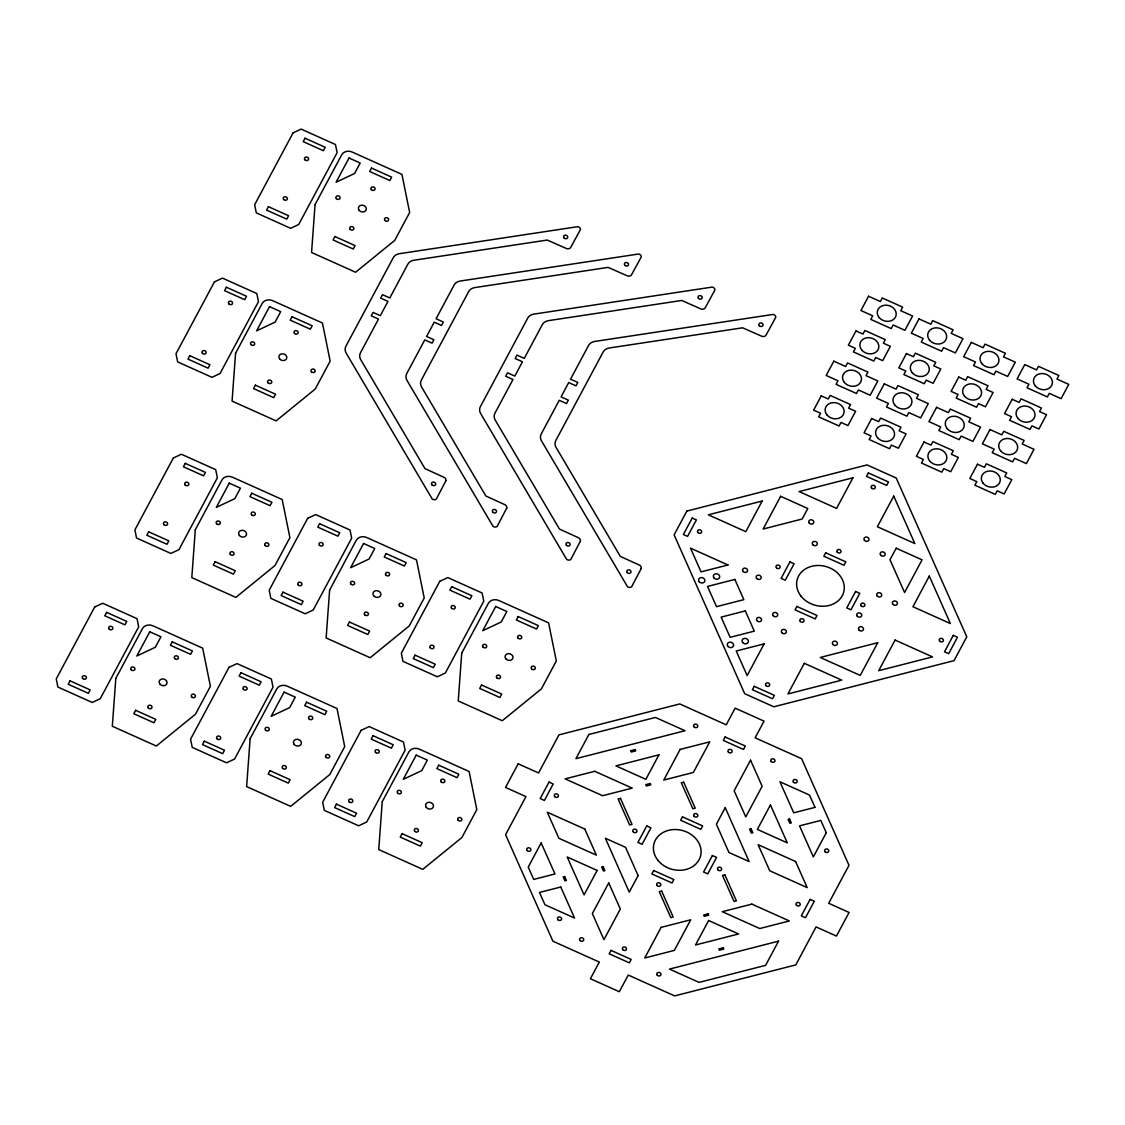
<?xml version="1.0" encoding="UTF-8"?>
<svg xmlns="http://www.w3.org/2000/svg" width="1125" height="1125" viewBox="0 0 1125 1125"><rect width="100%" height="100%" fill="white"/><g stroke="black" fill="none" stroke-linecap="round" stroke-linejoin="round"><path stroke-width="1.5" d="M115.805 678.403L112.317 726.244L156.347 746.03L195.469 714.192L210.403 686.278L202.683 648.169L153.577 626.105A8.058 6.722 14.9 0 0 142.495 628.509L115.805 678.403M195.3 529.763L191.812 577.617L235.842 597.389L274.964 565.552L289.898 537.652L282.178 499.528L233.072 477.464A8.058 6.722 14.9 0 0 221.991 479.869L195.3 529.763M235.561 353.264L232.073 401.105L276.103 420.891L315.225 389.039L330.159 361.139L322.439 323.016L273.333 300.952A8.058 6.722 14.9 0 0 262.252 303.37L235.561 353.264M250.13 738.745L246.628 786.586L290.658 806.372L329.794 774.534L344.714 746.62L336.994 708.497L287.887 686.447A8.058 6.722 14.9 0 0 276.806 688.852L250.13 738.745M315.056 204.623L311.569 252.478L355.598 272.25L394.72 240.413L409.655 212.498L401.934 174.389L352.828 152.325A8.058 6.722 14.9 0 0 341.747 154.73L315.056 204.623M329.625 590.105L326.123 637.959L370.153 657.731L409.289 625.894L424.209 597.98L416.489 559.87L367.383 537.806A8.058 6.722 14.9 0 0 356.302 540.211L329.625 590.105M382.233 801.731L378.745 849.586L422.775 869.358L461.897 837.52L476.817 809.62L469.111 771.497L420.005 749.433A8.058 6.722 14.9 0 0 408.923 751.837L382.233 801.731M461.728 653.105L458.241 700.945L502.27 720.731L541.392 688.894L556.312 660.98L548.606 622.856L499.5 600.806A8.058 6.722 14.9 0 0 488.419 603.211L461.728 653.105M445.936 480.684L436.289 499.106A3.08 2.573 14.9 0 1 432.155 498.909L346.317 353.377A9.562 7.973 14.9 0 1 346.008 346.05L393.131 257.934A9.562 7.973 14.9 0 1 399.656 253.659L577.758 226.673A3.08 2.573 14.9 0 1 580.458 229.556L570.473 247.838A4.261 3.558 14.9 0 1 566.958 248.737L547.256 240.047L414.225 260.198A9.562 7.973 14.9 0 0 407.7 264.473L389.798 297.97L382.5 294.694L380.686 298.111L387.97 301.387L380.32 315.675L373.036 312.398L371.208 315.816L378.492 319.092L360.577 352.589A9.562 7.973 14.9 0 0 360.886 359.93L424.997 468.647L444.558 477.591A4.261 3.558 14.9 0 1 445.936 480.684M506.784 508.022L497.137 526.43A3.08 2.573 14.9 0 1 492.989 526.247L407.166 380.714A9.562 7.973 14.9 0 1 406.856 373.373L424.772 339.877L432.056 343.153L433.884 339.736L426.6 336.459L434.236 322.172L441.52 325.448L443.348 322.031L436.064 318.755L453.98 285.258A9.562 7.973 14.9 0 1 460.505 280.997L638.606 254.011A3.08 2.573 14.9 0 1 641.292 256.894L631.322 275.175A4.261 3.558 14.9 0 1 627.806 276.075L608.105 267.384L475.073 287.536A9.562 7.973 14.9 0 0 468.548 291.811L421.425 379.927A9.562 7.973 14.9 0 0 421.734 387.253L485.845 495.984L505.406 504.928A4.261 3.558 14.9 0 1 506.784 508.022M580.416 541.097L570.769 559.505A3.08 2.573 14.9 0 1 566.62 559.322L480.797 413.789A9.562 7.973 14.9 0 1 480.488 406.448L527.611 318.333A9.562 7.973 14.9 0 1 534.122 314.072L712.223 287.086A3.08 2.573 14.9 0 1 714.923 289.969L704.953 308.25A4.261 3.558 14.9 0 1 701.438 309.15L681.736 300.459L548.691 320.611A9.562 7.973 14.9 0 0 542.18 324.886L524.264 358.383L516.98 355.106L515.152 358.523L522.436 361.8L514.8 376.087L507.516 372.811L505.688 376.228L512.972 379.505L495.056 413.002A9.562 7.973 14.9 0 0 495.366 420.342L559.477 529.059L579.038 538.003A4.261 3.558 14.9 0 1 580.416 541.097M641.264 568.434L631.603 586.842A3.08 2.573 14.9 0 1 627.469 586.659L541.645 441.127A9.562 7.973 14.9 0 1 541.336 433.786L559.237 400.289L566.536 403.566L568.35 400.148L561.066 396.872L568.716 382.584L576 385.861L577.828 382.444L570.544 379.167L588.459 345.67A9.562 7.973 14.9 0 1 594.97 341.409L773.072 314.423A3.08 2.573 14.9 0 1 775.772 317.292L765.787 335.587A4.261 3.558 14.9 0 1 762.286 336.488L742.584 327.797L609.539 347.948A9.562 7.973 14.9 0 0 603.028 352.223L555.905 440.339A9.562 7.973 14.9 0 0 556.214 447.666L620.325 556.397L639.886 565.341A4.261 3.558 14.9 0 1 641.264 568.434M293.091 132.848L254.658 204.736L256.303 212.878L290.644 228.305L298.688 224.508L337.106 152.677L335.461 144.52L301.12 129.094L293.091 132.848M214.453 281.869L176.006 353.742L177.652 361.898L212.006 377.325L220.036 373.528L258.455 301.683L256.809 293.541L222.469 278.114L214.453 281.869M268.411 206.677L266.583 210.094L286.748 219.15L288.577 215.733L268.411 206.677M305.03 138.22L303.202 141.637L323.367 150.694L325.195 147.277L305.03 138.22M189.773 355.683L187.945 359.114L208.111 368.17L209.939 364.753L189.773 355.683M226.378 287.227L224.55 290.644L244.716 299.7L246.544 296.283L226.378 287.227M173.334 458.002L134.902 529.875L136.547 538.017L170.887 553.444L178.931 549.661L217.35 477.816L215.705 469.659L181.364 454.233L173.334 458.002M94.697 607.008L56.25 678.895L57.895 687.038L92.25 702.464L100.28 698.667L138.698 626.822L137.053 618.68L102.713 603.253L94.697 607.008M148.655 531.816L146.827 535.233L166.992 544.289L168.82 540.872L148.655 531.816M185.273 463.359L183.445 466.777L203.611 475.833L205.439 472.416L185.273 463.359M269.536 306.633L256.584 330.863L275.091 322.116L280.688 311.653L269.536 306.633M349.031 158.006L336.08 182.222L354.586 173.489L360.183 163.012L349.031 158.006M70.017 680.836L68.189 684.253L88.355 693.309L90.169 689.892L70.017 680.836M106.622 612.366L104.794 615.783L124.959 624.853L126.787 621.436L106.622 612.366M255.389 385.172L253.561 388.589L273.727 397.645L275.555 394.228L255.389 385.172M292.008 316.716L290.18 320.133L310.345 329.189L312.173 325.772L292.008 316.716M334.884 236.531L333.056 239.948L353.222 249.019L355.05 245.602L334.884 236.531M371.503 168.075L369.675 171.492L389.841 180.548L391.669 177.131L371.503 168.075M149.78 631.786L136.828 656.002L155.334 647.255L160.931 636.792L149.78 631.786M229.275 483.145L216.323 507.375L234.83 498.628L240.427 488.152L229.275 483.145M135.633 710.311L133.805 713.728L153.97 722.784L155.798 719.367L135.633 710.311M172.252 641.855L170.423 645.272L190.589 654.328L192.417 650.911L172.252 641.855M215.128 561.684L213.3 565.102L233.466 574.158L235.294 570.741L215.128 561.684M251.747 493.214L249.919 496.631L270.084 505.702L271.913 502.284L251.747 493.214M307.659 518.33L269.212 590.217L270.858 598.359L305.212 613.786L313.242 609.989L351.675 538.158L350.016 530.002L315.675 514.575L307.659 518.33M229.008 667.35L190.561 739.223L192.22 747.38L226.561 762.806L234.605 759.009L273.023 687.164L271.378 679.022L237.023 663.595L229.008 667.35M282.98 592.158L281.152 595.575L301.317 604.631L303.145 601.214L282.98 592.158M319.584 523.702L317.77 527.119L337.922 536.175L339.75 532.758L319.584 523.702M204.328 741.178L202.5 744.595L222.666 753.652L224.494 750.234L204.328 741.178M240.947 672.708L239.119 676.125L259.284 685.195L261.113 681.764L240.947 672.708M284.091 692.128L271.139 716.344L289.645 707.597L295.256 697.134L284.091 692.128M363.586 543.488L350.634 567.703L369.141 558.97L374.752 548.494L363.586 543.488M269.958 770.653L268.13 774.07L288.295 783.127L290.123 779.709L269.958 770.653M306.577 702.197L304.748 705.614L324.9 714.67L326.728 711.253L306.577 702.197M349.453 622.027L347.625 625.444L367.791 634.5L369.619 631.083L349.453 622.027M386.058 553.556L384.244 556.973L404.395 566.03L406.223 562.612L386.058 553.556M439.763 581.33L401.33 653.203L402.975 661.359L437.316 676.786L445.359 672.989L483.778 601.144L482.133 593.002L447.778 577.575L439.763 581.33M361.125 730.35L322.678 802.223L324.323 810.366L358.664 825.806L366.708 822.009L405.127 750.164L403.481 742.022L369.141 726.581L361.125 730.35M415.083 655.158L413.255 658.575L433.42 667.631L435.248 664.214L415.083 655.158M451.702 586.688L449.873 590.105L470.039 599.161L471.867 595.744L451.702 586.688M336.431 804.164L334.603 807.581L354.769 816.638L356.597 813.22L336.431 804.164M373.05 735.708L371.222 739.125L391.387 748.181L393.216 744.764L373.05 735.708M416.208 755.114L403.256 779.344L421.763 770.597L427.359 760.12L416.208 755.114M495.703 606.487L482.752 630.703L501.258 621.956L506.855 611.494L495.703 606.487M402.061 833.653L400.233 837.07L420.398 846.127L422.227 842.709L402.061 833.653M438.68 765.183L436.852 768.6L457.017 777.67L458.845 774.253L438.68 765.183M481.556 685.013L479.728 688.43L499.894 697.486L501.722 694.069L481.556 685.013M518.175 616.556L516.347 619.973L536.512 629.03L538.341 625.612L518.175 616.556M518.189 763.805L505.547 787.43L525.952 796.598L505.575 834.694L552.923 941.217L599.33 962.072L590.414 978.736L619.327 991.73L628.242 975.052L674.663 995.906L795.825 964.884L816.047 926.916L836.437 936.084L849.08 912.459L828.675 903.291L848.995 865.308L801.605 758.686L755.128 737.803L764.044 721.139L735.145 708.145L726.23 724.823L679.753 703.941L558.956 734.878L538.58 772.973L518.189 763.805M686.855 511.073L674.114 534.881L744.694 693.703L773.831 706.795L954.042 660.642L966.783 636.834L896.189 478.013L867.052 464.92L686.855 511.073M549.014 782.086L540.197 798.567L544.388 800.452L553.191 783.97L549.014 782.086M692.212 518.034L683.395 534.516L687.586 536.386L696.403 519.905L692.212 518.034M588.881 734.484L575.944 758.672L685.027 730.73L655.425 717.441L588.881 734.484M541.167 842.92L528.23 867.108L533.7 879.413L554.962 873.956L541.167 842.92M833.822 361.181L826.186 375.469L837.984 380.77L836.072 384.342L856.477 393.511L858.389 389.939L870.187 395.241L877.823 380.953L866.025 375.652L867.938 372.08L847.533 362.911L845.634 366.483L833.822 361.181M868.556 296.241L860.92 310.528L872.719 315.83L870.806 319.402L891.211 328.57L893.123 324.998L904.922 330.3L912.558 316.012L900.759 310.711L902.672 307.139L882.267 297.97L880.369 301.542L868.556 296.241M762.173 501.033L745.805 531.647L708.342 514.814L762.173 501.033M821.264 395.859L813.628 410.147L820.603 413.283L818.691 416.855L839.095 426.009L840.994 422.437L847.969 425.573L855.619 411.286L848.644 408.15L850.556 404.578L830.152 395.423L828.239 398.995L821.264 395.859M855.998 330.919L848.362 345.206L855.337 348.342L853.425 351.914L873.83 361.069L875.728 357.497L882.703 360.633L890.353 346.345L883.378 343.209L885.291 339.637L864.886 330.469L862.973 334.041L855.998 330.919M780.638 496.308L763.144 529.017L802.181 519.005L807.792 508.5L780.638 496.308M597.136 870.427L584.058 894.895L567.197 856.983L597.136 870.427M658.955 754.847L645.862 779.316L615.923 765.872L658.955 754.847M608.723 882.942L592.355 913.57L603.942 939.656L620.325 909.042L608.723 882.942M680.133 749.419L663.764 780.047L693.366 772.467L709.748 741.839L680.133 749.419M646.734 825.947L637.917 842.428L642.094 844.312L650.911 827.831L646.734 825.947M884.264 383.85L876.628 398.137L888.427 403.439L886.514 407.011L906.919 416.166L908.817 412.594L920.63 417.895L928.266 403.608L916.467 398.306L918.38 394.734L897.975 385.58L896.063 389.152L884.264 383.85M918.998 318.895L911.363 333.183L923.161 338.484L921.248 342.07L941.653 351.225L943.552 347.653L955.364 352.955L963 338.667L951.202 333.366L953.114 329.794L932.709 320.625L930.797 324.197L918.998 318.895M789.933 561.895L781.116 578.377L785.292 580.247L794.109 563.766L789.933 561.895M871.706 418.514L864.07 432.802L871.045 435.938L869.133 439.509L889.523 448.678L891.436 445.106L898.411 448.228L906.061 433.941L899.086 430.819L900.998 427.233L880.594 418.078L878.681 421.65L871.706 418.514M906.441 353.573L898.805 367.861L905.78 370.997L903.867 374.569L924.258 383.723L926.17 380.152L933.145 383.288L940.795 369L933.82 365.864L935.733 362.292L915.328 353.137L913.416 356.709L906.441 353.573M638.1 875.587L629.241 892.153L605.391 838.28L625.556 847.336L638.1 875.587M764.114 643.88L747.155 675.605L736.228 651.023L764.114 643.88M852.947 477.787L836.578 508.402L799.102 491.569L852.947 477.787M611.016 950.372L609.188 953.789L629.353 962.845L631.181 959.428L611.016 950.372M653.681 870.511L651.853 873.928L672.019 882.984L673.847 879.567L653.681 870.511M682.467 816.848L680.639 820.266L700.805 829.322L702.633 825.905L682.467 816.848M725.133 736.988L723.305 740.405L743.47 749.461L745.298 746.044L725.133 736.988M796.88 606.445L795.052 609.862L815.217 618.919L817.045 615.502L796.88 606.445M754.214 686.306L752.386 689.723L772.552 698.78L774.38 695.363L754.214 686.306M825.666 552.797L823.838 556.214L844.003 565.27L845.831 561.853L825.666 552.797M868.345 472.922L866.517 476.353L886.683 485.409L888.511 481.992L868.345 472.922M936.577 407.334L928.927 421.622L940.725 426.938L938.827 430.509L959.217 439.664L961.13 436.092L972.928 441.394L980.578 427.106L968.766 421.805L970.678 418.233L950.288 409.064L948.375 412.636L936.577 407.334M971.297 342.394L963.661 356.681L975.459 361.983L973.547 365.555L993.952 374.723L995.864 371.152L1007.662 376.453L1015.312 362.166L1003.5 356.864L1005.413 353.292L985.022 344.123L983.109 347.695L971.297 342.394M661.12 927.366L644.738 957.994L674.353 950.4L690.736 919.786L661.12 927.366M750.544 760.162L734.161 790.791L745.763 816.891L762.145 786.263L750.544 760.162M725.245 807.666L716.386 824.245L728.944 852.497L749.109 861.553L725.245 807.666M804.319 663.314L787.95 693.928L841.781 680.147L804.319 663.314M893.742 496.111L877.373 526.725L914.836 543.558L893.742 496.111M924.019 442.012L916.369 456.3L923.344 459.436L921.431 463.008L941.836 472.177L943.748 468.591L950.723 471.727L958.359 457.439L951.384 454.303L953.297 450.731L932.892 441.577L930.994 445.148L924.019 442.012M958.753 377.072L951.103 391.359L958.078 394.495L956.166 398.067L976.57 407.222L978.483 403.65L985.458 406.786L993.094 392.498L986.119 389.363L988.031 385.791L967.627 376.636L965.728 380.208L958.753 377.072M712.392 855.52L703.575 872.002L707.766 873.872L716.569 857.405L712.392 855.52M855.591 591.469L846.773 607.936L850.964 609.82L859.781 593.339L855.591 591.469M896.217 548.227L889.987 559.73L904.584 592.523L922.064 559.828L896.217 548.227M708.623 920.517L695.531 944.986L738.563 933.961L708.623 920.517M770.442 804.938L757.35 829.406L787.289 842.85L770.442 804.938M990.014 429.553L982.378 443.841L994.177 449.142L992.264 452.714L1012.655 461.883L1014.567 458.311L1026.38 463.613L1034.016 449.311L1022.217 444.009L1024.13 440.438L1003.725 431.283L1001.812 434.855L990.014 429.553M1024.748 364.612L1017.112 378.9L1028.911 384.202L1026.998 387.773L1047.389 396.928L1049.302 393.356L1061.114 398.658L1068.75 384.37L1056.952 379.069L1058.864 375.497L1038.459 366.342L1036.547 369.914L1024.748 364.612M877.739 642.698L860.245 675.408L820.252 657.45L877.739 642.698M977.456 464.217L969.82 478.505L976.795 481.641L974.883 485.213L995.273 494.381L997.186 490.809L1004.161 493.945L1011.811 479.658L1004.836 476.522L1006.734 472.95L986.344 463.781L984.431 467.353L977.456 464.217M1012.191 399.277L1004.555 413.564L1011.53 416.7L1009.617 420.272L1030.008 429.441L1031.92 425.869L1038.895 429.005L1046.531 414.703L1039.57 411.581L1041.469 408.009L1021.078 398.841L1019.166 402.413L1012.191 399.277M895.092 640.069L878.709 670.683L932.555 656.902L895.092 640.069M929.292 576.098L912.923 606.727L950.386 623.559L929.292 576.098M826.27 832.725L813.333 856.913L799.537 825.862L820.8 820.42L826.27 832.725M778.542 941.161L765.605 965.348L699.061 982.392L669.473 969.089L778.542 941.161M810.113 899.381L801.295 915.862L805.472 917.733L814.289 901.266L810.113 899.381M953.311 635.33L944.494 651.811L948.67 653.681L957.487 637.2L953.311 635.33M727.973 564.989L701.044 571.88L690.511 548.156L727.973 564.989M734.864 579.431L707.513 586.434L716.512 606.656L743.85 599.653L734.864 579.431M745.312 610.917L721.139 617.105L730.139 637.327L754.298 631.139L745.312 610.917M635.133 749.587L630.689 750.727L631.266 752.034L635.709 750.895L635.133 749.587M594.745 771.286L565.13 778.88L602.606 795.713L632.208 788.119L594.745 771.286M650.208 783.52L645.764 784.645L646.341 785.953L650.784 784.814L650.208 783.52M620.452 798.398L618.089 799.003L629.634 824.977L631.997 824.372L620.452 798.398M683.691 782.212L681.314 782.817L692.859 808.777L695.222 808.172L683.691 782.212M815.006 807.37L793.73 812.812L779.934 781.777L809.536 795.066L815.006 807.37M564.666 876.558L563.189 876.938L564.919 880.861L566.409 880.481L564.666 876.558M603.155 866.7L601.678 867.08L603.422 871.003L604.898 870.623L603.155 866.7M751.078 828.83L749.587 829.209L751.331 833.119L752.808 832.739L751.078 828.83M789.567 818.972L788.091 819.352L789.834 823.261L791.311 822.881L789.567 818.972M560.756 887.006L539.494 892.462L544.964 904.753L574.552 918.056L560.756 887.006M661.641 891.042L659.264 891.661L670.809 917.62L673.172 917.016L661.641 891.042M724.866 874.856L722.489 875.461L734.034 901.434L736.397 900.816L724.866 874.856M708.145 913.866L703.702 915.005L704.278 916.312L708.722 915.173L708.145 913.866M751.894 904.12L722.278 911.7L759.741 928.533L789.356 920.953L751.894 904.12M723.22 947.798L718.777 948.937L719.367 950.231L723.797 949.106L723.22 947.798M795.586 861.511L758.123 844.678L769.725 870.778L807.188 887.611L795.586 861.511M584.775 829.041L547.298 812.222L558.9 838.308L596.362 855.141L584.775 829.041M658.041 860.47A24.089 20.095 14.9 0 0 699.103 859.725A24.089 20.095 14.9 0 0 674.592 829.533A24.089 20.095 14.9 0 0 658.041 860.47M983.18 483.286A9.577 7.987 14.9 0 0 999.492 482.977A9.577 7.987 14.9 0 0 989.747 470.981A9.577 7.987 14.9 0 0 983.18 483.286M801.239 596.419A24.089 20.095 14.9 0 0 842.302 595.673A24.089 20.095 14.9 0 0 817.791 565.481A24.089 20.095 14.9 0 0 801.239 596.419M877.177 595.941A2.545 2.123 14.9 0 0 881.522 595.856A2.545 2.123 14.9 0 0 878.92 592.664A2.545 2.123 14.9 0 0 877.177 595.941M858.952 629.958A2.545 2.123 14.9 0 0 863.297 629.873A2.545 2.123 14.9 0 0 860.709 626.681A2.545 2.123 14.9 0 0 858.952 629.958M812.756 544.683A2.545 2.123 14.9 0 0 817.102 544.598A2.545 2.123 14.9 0 0 814.514 541.406A2.545 2.123 14.9 0 0 812.756 544.683M727.861 646.298A3.206 2.686 14.9 0 0 733.331 646.2A3.206 2.686 14.9 0 0 730.069 642.164A3.206 2.686 14.9 0 0 727.861 646.298M742.669 642.502A3.206 2.686 14.9 0 0 748.139 642.403A3.206 2.686 14.9 0 0 744.877 638.367A3.206 2.686 14.9 0 0 742.669 642.502M713.953 577.913A3.206 2.686 14.9 0 0 719.438 577.814A3.206 2.686 14.9 0 0 716.161 573.778A3.206 2.686 14.9 0 0 713.953 577.913M699.159 581.695A3.206 2.686 14.9 0 0 704.63 581.597A3.206 2.686 14.9 0 0 701.353 577.575A3.206 2.686 14.9 0 0 699.159 581.695M756.633 578.419A2.545 2.123 14.9 0 0 760.978 578.348A2.545 2.123 14.9 0 0 758.391 575.142A2.545 2.123 14.9 0 0 756.633 578.419M857.194 616.163A2.545 2.123 14.9 0 0 861.539 616.092A2.545 2.123 14.9 0 0 858.952 612.886A2.545 2.123 14.9 0 0 857.194 616.163M773.184 615.712A2.545 2.123 14.9 0 0 777.53 615.628A2.545 2.123 14.9 0 0 774.942 612.436A2.545 2.123 14.9 0 0 773.184 615.712M743.048 571.388A2.545 2.123 14.9 0 0 747.394 571.317A2.545 2.123 14.9 0 0 744.806 568.125A2.545 2.123 14.9 0 0 743.048 571.388M781.833 632.672A2.545 2.123 14.9 0 0 786.178 632.602A2.545 2.123 14.9 0 0 783.591 629.395A2.545 2.123 14.9 0 0 781.833 632.672M864.464 540.309A2.545 2.123 14.9 0 0 868.809 540.225A2.545 2.123 14.9 0 0 866.208 537.033A2.545 2.123 14.9 0 0 864.464 540.309M892.87 604.237A2.545 2.123 14.9 0 0 897.216 604.167A2.545 2.123 14.9 0 0 894.628 600.961A2.545 2.123 14.9 0 0 892.87 604.237M809.241 523.041A2.545 2.123 14.9 0 0 813.586 522.97A2.545 2.123 14.9 0 0 810.984 519.764A2.545 2.123 14.9 0 0 809.241 523.041M832.866 644.414A2.545 2.123 14.9 0 0 837.211 644.344A2.545 2.123 14.9 0 0 834.623 641.138A2.545 2.123 14.9 0 0 832.866 644.414M880.636 555.117A2.545 2.123 14.9 0 0 884.981 555.033A2.545 2.123 14.9 0 0 882.38 551.841A2.545 2.123 14.9 0 0 880.636 555.117M757.013 620.677A2.545 2.123 14.9 0 0 761.358 620.606A2.545 2.123 14.9 0 0 758.77 617.414A2.545 2.123 14.9 0 0 757.013 620.677M837.281 552.178A2.109 1.758 14.9 0 0 840.867 552.108A2.109 1.758 14.9 0 0 838.73 549.464A2.109 1.758 14.9 0 0 837.281 552.178M871.58 488.011A2.109 1.758 14.9 0 0 875.18 487.941A2.109 1.758 14.9 0 0 873.028 485.297A2.109 1.758 14.9 0 0 871.58 488.011M861.117 605.812A2.109 1.758 14.9 0 0 864.703 605.742A2.109 1.758 14.9 0 0 862.566 603.098A2.109 1.758 14.9 0 0 861.117 605.812M765.942 685.561A2.109 1.758 14.9 0 0 769.542 685.491A2.109 1.758 14.9 0 0 767.391 682.847A2.109 1.758 14.9 0 0 765.942 685.561M939.628 641.067A2.109 1.758 14.9 0 0 943.228 640.997A2.109 1.758 14.9 0 0 941.077 638.353A2.109 1.758 14.9 0 0 939.628 641.067M800.255 621.394A2.109 1.758 14.9 0 0 803.855 621.323A2.109 1.758 14.9 0 0 801.703 618.68A2.109 1.758 14.9 0 0 800.255 621.394M776.419 567.759A2.109 1.758 14.9 0 0 780.005 567.689A2.109 1.758 14.9 0 0 777.867 565.045A2.109 1.758 14.9 0 0 776.419 567.759M697.894 532.491A2.109 1.758 14.9 0 0 701.494 532.434A2.109 1.758 14.9 0 0 699.356 529.791A2.109 1.758 14.9 0 0 697.894 532.491M1000.561 450.773A9.577 7.987 14.9 0 0 1016.888 450.478A9.577 7.987 14.9 0 0 1007.142 438.483A9.577 7.987 14.9 0 0 1000.561 450.773M505.828 658.8A4.022 3.347 14.9 0 0 512.663 658.673A4.022 3.347 14.9 0 0 508.584 653.639A4.022 3.347 14.9 0 0 505.828 658.8M496.758 677.756A2.109 1.758 14.9 0 0 500.358 677.686A2.109 1.758 14.9 0 0 498.206 675.042A2.109 1.758 14.9 0 0 496.758 677.756M482.991 647.03A2.109 1.758 14.9 0 0 486.577 646.959A2.109 1.758 14.9 0 0 484.439 644.316A2.109 1.758 14.9 0 0 482.991 647.03M517.992 638.058A2.109 1.758 14.9 0 0 521.578 638.002A2.109 1.758 14.9 0 0 519.441 635.344A2.109 1.758 14.9 0 0 517.992 638.058M531.562 668.841A2.109 1.758 14.9 0 0 535.148 668.784A2.109 1.758 14.9 0 0 533.011 666.141A2.109 1.758 14.9 0 0 531.562 668.841M554.695 796.556A2.109 1.758 14.9 0 0 558.295 796.486A2.109 1.758 14.9 0 0 556.144 793.842A2.109 1.758 14.9 0 0 554.695 796.556M426.333 807.441A4.022 3.347 14.9 0 0 433.167 807.314A4.022 3.347 14.9 0 0 429.089 802.28A4.022 3.347 14.9 0 0 426.333 807.441M458.086 820.181A2.109 1.758 14.9 0 0 461.672 820.111A2.109 1.758 14.9 0 0 459.534 817.467A2.109 1.758 14.9 0 0 458.086 820.181M441.098 781.805A2.109 1.758 14.9 0 0 444.698 781.748A2.109 1.758 14.9 0 0 442.561 779.105A2.109 1.758 14.9 0 0 441.098 781.805M397.617 793.012A2.109 1.758 14.9 0 0 401.217 792.956A2.109 1.758 14.9 0 0 399.066 790.312A2.109 1.758 14.9 0 0 397.617 793.012M414.675 831.22A2.109 1.758 14.9 0 0 418.275 831.164A2.109 1.758 14.9 0 0 416.123 828.52A2.109 1.758 14.9 0 0 414.675 831.22M633.22 831.811A2.109 1.758 14.9 0 0 636.806 831.755A2.109 1.758 14.9 0 0 634.669 829.111A2.109 1.758 14.9 0 0 633.22 831.811M622.744 949.612A2.109 1.758 14.9 0 0 626.344 949.556A2.109 1.758 14.9 0 0 624.192 946.913A2.109 1.758 14.9 0 0 622.744 949.612M657.056 885.445A2.109 1.758 14.9 0 0 660.656 885.389A2.109 1.758 14.9 0 0 658.505 882.745A2.109 1.758 14.9 0 0 657.056 885.445M796.43 905.119A2.109 1.758 14.9 0 0 800.03 905.062A2.109 1.758 14.9 0 0 797.878 902.419A2.109 1.758 14.9 0 0 796.43 905.119M717.919 869.864A2.109 1.758 14.9 0 0 721.505 869.794A2.109 1.758 14.9 0 0 719.367 867.15A2.109 1.758 14.9 0 0 717.919 869.864M694.069 816.23A2.109 1.758 14.9 0 0 697.669 816.159A2.109 1.758 14.9 0 0 695.517 813.516A2.109 1.758 14.9 0 0 694.069 816.23M728.381 752.062A2.109 1.758 14.9 0 0 731.981 751.992A2.109 1.758 14.9 0 0 729.83 749.348A2.109 1.758 14.9 0 0 728.381 752.062M825.019 851.667A2.109 1.758 14.9 0 0 828.619 851.597A2.109 1.758 14.9 0 0 826.467 848.953A2.109 1.758 14.9 0 0 825.019 851.667M793.448 782.142A2.109 1.758 14.9 0 0 797.048 782.072A2.109 1.758 14.9 0 0 794.897 779.428A2.109 1.758 14.9 0 0 793.448 782.142M771.23 761.498A2.109 1.758 14.9 0 0 774.83 761.428A2.109 1.758 14.9 0 0 772.692 758.784A2.109 1.758 14.9 0 0 771.23 761.498M694.012 726.806A2.109 1.758 14.9 0 0 697.612 726.736A2.109 1.758 14.9 0 0 695.461 724.092A2.109 1.758 14.9 0 0 694.012 726.806M527.105 850.472A2.109 1.758 14.9 0 0 530.705 850.402A2.109 1.758 14.9 0 0 528.553 847.758A2.109 1.758 14.9 0 0 527.105 850.472M557.845 919.617A2.109 1.758 14.9 0 0 561.445 919.561A2.109 1.758 14.9 0 0 559.294 916.917A2.109 1.758 14.9 0 0 557.845 919.617M579.966 940.43A2.109 1.758 14.9 0 0 583.566 940.359A2.109 1.758 14.9 0 0 581.414 937.716A2.109 1.758 14.9 0 0 579.966 940.43M657.183 975.122A2.109 1.758 14.9 0 0 660.783 975.052A2.109 1.758 14.9 0 0 658.631 972.408A2.109 1.758 14.9 0 0 657.183 975.122M430.284 647.888A2.109 1.758 14.9 0 0 433.884 647.831A2.109 1.758 14.9 0 0 431.733 645.188A2.109 1.758 14.9 0 0 430.284 647.888M451.519 608.203A2.109 1.758 14.9 0 0 455.105 608.133A2.109 1.758 14.9 0 0 452.967 605.489A2.109 1.758 14.9 0 0 451.519 608.203M375.483 752.316A2.109 1.758 14.9 0 0 379.083 752.245A2.109 1.758 14.9 0 0 376.945 749.602A2.109 1.758 14.9 0 0 375.483 752.316M349.059 801.731A2.109 1.758 14.9 0 0 352.659 801.661A2.109 1.758 14.9 0 0 350.508 799.017A2.109 1.758 14.9 0 0 349.059 801.731M947.123 428.569A9.577 7.987 14.9 0 0 963.436 428.273A9.577 7.987 14.9 0 0 953.691 416.264A9.577 7.987 14.9 0 0 947.123 428.569M929.742 461.067A9.577 7.987 14.9 0 0 946.055 460.772A9.577 7.987 14.9 0 0 936.309 448.777A9.577 7.987 14.9 0 0 929.742 461.067M894.811 405.07A9.577 7.987 14.9 0 0 911.137 404.775A9.577 7.987 14.9 0 0 901.392 392.766A9.577 7.987 14.9 0 0 894.811 405.07M877.43 437.569A9.577 7.987 14.9 0 0 893.756 437.273A9.577 7.987 14.9 0 0 883.997 425.278A9.577 7.987 14.9 0 0 877.43 437.569M844.383 382.416A9.577 7.987 14.9 0 0 860.695 382.106A9.577 7.987 14.9 0 0 850.95 370.111A9.577 7.987 14.9 0 0 844.383 382.416M826.988 414.914A9.577 7.987 14.9 0 0 843.314 414.619A9.577 7.987 14.9 0 0 833.569 402.609A9.577 7.987 14.9 0 0 826.988 414.914M861.722 349.973A9.577 7.987 14.9 0 0 878.048 349.678A9.577 7.987 14.9 0 0 868.303 337.669A9.577 7.987 14.9 0 0 861.722 349.973M879.117 317.475A9.577 7.987 14.9 0 0 895.43 317.166A9.577 7.987 14.9 0 0 885.684 305.17A9.577 7.987 14.9 0 0 879.117 317.475M1017.914 418.345A9.577 7.987 14.9 0 0 1034.227 418.036A9.577 7.987 14.9 0 0 1024.481 406.041A9.577 7.987 14.9 0 0 1017.914 418.345M929.545 340.13A9.577 7.987 14.9 0 0 945.872 339.834A9.577 7.987 14.9 0 0 936.127 327.825A9.577 7.987 14.9 0 0 929.545 340.13M981.858 363.628A9.577 7.987 14.9 0 0 998.17 363.319A9.577 7.987 14.9 0 0 988.425 351.323A9.577 7.987 14.9 0 0 981.858 363.628M964.477 396.127A9.577 7.987 14.9 0 0 980.789 395.831A9.577 7.987 14.9 0 0 971.044 383.836A9.577 7.987 14.9 0 0 964.477 396.127M912.164 372.628A9.577 7.987 14.9 0 0 928.477 372.333A9.577 7.987 14.9 0 0 918.731 360.338A9.577 7.987 14.9 0 0 912.164 372.628M1035.295 385.833A9.577 7.987 14.9 0 0 1051.622 385.538A9.577 7.987 14.9 0 0 1041.862 373.542A9.577 7.987 14.9 0 0 1035.295 385.833M698.442 298.294A2.109 1.758 14.9 0 0 702.042 298.223A2.109 1.758 14.9 0 0 699.891 295.58A2.109 1.758 14.9 0 0 698.442 298.294M566.381 545.203A2.109 1.758 14.9 0 0 569.981 545.133A2.109 1.758 14.9 0 0 567.83 542.489A2.109 1.758 14.9 0 0 566.381 545.203M759.291 325.631A2.109 1.758 14.9 0 0 762.891 325.561A2.109 1.758 14.9 0 0 760.739 322.917A2.109 1.758 14.9 0 0 759.291 325.631M627.23 572.541A2.109 1.758 14.9 0 0 630.83 572.47A2.109 1.758 14.9 0 0 628.678 569.827A2.109 1.758 14.9 0 0 627.23 572.541M492.764 512.128A2.109 1.758 14.9 0 0 496.35 512.058A2.109 1.758 14.9 0 0 494.212 509.414A2.109 1.758 14.9 0 0 492.764 512.128M624.811 265.219A2.109 1.758 14.9 0 0 628.411 265.148A2.109 1.758 14.9 0 0 626.259 262.505A2.109 1.758 14.9 0 0 624.811 265.219M563.962 237.881A2.109 1.758 14.9 0 0 567.562 237.811A2.109 1.758 14.9 0 0 565.425 235.167A2.109 1.758 14.9 0 0 563.962 237.881M431.916 484.791A2.109 1.758 14.9 0 0 435.516 484.72A2.109 1.758 14.9 0 0 433.364 482.077A2.109 1.758 14.9 0 0 431.916 484.791M298.181 584.902A2.109 1.758 14.9 0 0 301.767 584.831A2.109 1.758 14.9 0 0 299.63 582.188A2.109 1.758 14.9 0 0 298.181 584.902M385.875 575.072A2.109 1.758 14.9 0 0 389.475 575.002A2.109 1.758 14.9 0 0 387.323 572.358A2.109 1.758 14.9 0 0 385.875 575.072M308.995 718.819A2.109 1.758 14.9 0 0 312.595 718.748A2.109 1.758 14.9 0 0 310.444 716.105A2.109 1.758 14.9 0 0 308.995 718.819M399.445 605.855A2.109 1.758 14.9 0 0 403.045 605.784A2.109 1.758 14.9 0 0 400.894 603.141A2.109 1.758 14.9 0 0 399.445 605.855M294.216 744.441A4.022 3.347 14.9 0 0 301.064 744.314A4.022 3.347 14.9 0 0 296.972 739.28A4.022 3.347 14.9 0 0 294.216 744.441M373.711 595.8A4.022 3.347 14.9 0 0 380.559 595.688A4.022 3.347 14.9 0 0 376.467 590.653A4.022 3.347 14.9 0 0 373.711 595.8M325.969 757.181A2.109 1.758 14.9 0 0 329.569 757.125A2.109 1.758 14.9 0 0 327.417 754.481A2.109 1.758 14.9 0 0 325.969 757.181M265.5 730.027A2.109 1.758 14.9 0 0 269.1 729.956A2.109 1.758 14.9 0 0 266.962 727.313A2.109 1.758 14.9 0 0 265.5 730.027M282.572 768.234A2.109 1.758 14.9 0 0 286.158 768.164A2.109 1.758 14.9 0 0 284.02 765.52A2.109 1.758 14.9 0 0 282.572 768.234M216.956 738.731A2.109 1.758 14.9 0 0 220.542 738.661A2.109 1.758 14.9 0 0 218.405 736.017A2.109 1.758 14.9 0 0 216.956 738.731M243.38 689.316A2.109 1.758 14.9 0 0 246.98 689.245A2.109 1.758 14.9 0 0 244.828 686.602A2.109 1.758 14.9 0 0 243.38 689.316M319.402 545.203A2.109 1.758 14.9 0 0 323.002 545.133A2.109 1.758 14.9 0 0 320.85 542.489A2.109 1.758 14.9 0 0 319.402 545.203M350.873 584.03A2.109 1.758 14.9 0 0 354.473 583.959A2.109 1.758 14.9 0 0 352.322 581.316A2.109 1.758 14.9 0 0 350.873 584.03M364.655 614.756A2.109 1.758 14.9 0 0 368.241 614.7A2.109 1.758 14.9 0 0 366.103 612.056A2.109 1.758 14.9 0 0 364.655 614.756M131.189 669.684A2.109 1.758 14.9 0 0 134.789 669.614A2.109 1.758 14.9 0 0 132.637 666.97A2.109 1.758 14.9 0 0 131.189 669.684M191.658 696.853A2.109 1.758 14.9 0 0 195.244 696.783A2.109 1.758 14.9 0 0 193.106 694.139A2.109 1.758 14.9 0 0 191.658 696.853M174.684 658.477A2.109 1.758 14.9 0 0 178.27 658.406A2.109 1.758 14.9 0 0 176.133 655.763A2.109 1.758 14.9 0 0 174.684 658.477M159.905 684.098A4.022 3.347 14.9 0 0 166.739 683.972A4.022 3.347 14.9 0 0 162.661 678.938A4.022 3.347 14.9 0 0 159.905 684.098M239.4 535.472A4.022 3.347 14.9 0 0 246.234 535.345A4.022 3.347 14.9 0 0 242.156 530.311A4.022 3.347 14.9 0 0 239.4 535.472M109.069 628.973A2.109 1.758 14.9 0 0 112.655 628.917A2.109 1.758 14.9 0 0 110.517 626.273A2.109 1.758 14.9 0 0 109.069 628.973M230.33 554.428A2.109 1.758 14.9 0 0 233.93 554.358A2.109 1.758 14.9 0 0 231.778 551.714A2.109 1.758 14.9 0 0 230.33 554.428M185.091 484.861A2.109 1.758 14.9 0 0 188.691 484.805A2.109 1.758 14.9 0 0 186.539 482.147A2.109 1.758 14.9 0 0 185.091 484.861M148.247 707.892A2.109 1.758 14.9 0 0 151.847 707.822A2.109 1.758 14.9 0 0 149.695 705.178A2.109 1.758 14.9 0 0 148.247 707.892M216.562 523.688A2.109 1.758 14.9 0 0 220.162 523.617A2.109 1.758 14.9 0 0 218.011 520.973A2.109 1.758 14.9 0 0 216.562 523.688M251.564 514.73A2.109 1.758 14.9 0 0 255.164 514.659A2.109 1.758 14.9 0 0 253.012 512.016A2.109 1.758 14.9 0 0 251.564 514.73M265.134 545.513A2.109 1.758 14.9 0 0 268.734 545.442A2.109 1.758 14.9 0 0 266.583 542.798A2.109 1.758 14.9 0 0 265.134 545.513M163.856 524.559A2.109 1.758 14.9 0 0 167.456 524.489A2.109 1.758 14.9 0 0 165.305 521.845A2.109 1.758 14.9 0 0 163.856 524.559M82.631 678.389A2.109 1.758 14.9 0 0 86.231 678.333A2.109 1.758 14.9 0 0 84.08 675.675A2.109 1.758 14.9 0 0 82.631 678.389M294.441 333.337A2.109 1.758 14.9 0 0 298.027 333.267A2.109 1.758 14.9 0 0 295.889 330.623A2.109 1.758 14.9 0 0 294.441 333.337M279.661 358.959A4.022 3.347 14.9 0 0 286.495 358.833A4.022 3.347 14.9 0 0 282.417 353.798A4.022 3.347 14.9 0 0 279.661 358.959M384.891 220.373A2.109 1.758 14.9 0 0 388.491 220.303A2.109 1.758 14.9 0 0 386.339 217.659A2.109 1.758 14.9 0 0 384.891 220.373M359.156 210.319A4.022 3.347 14.9 0 0 365.991 210.206A4.022 3.347 14.9 0 0 361.913 205.172A4.022 3.347 14.9 0 0 359.156 210.319M336.319 198.548A2.109 1.758 14.9 0 0 339.919 198.478A2.109 1.758 14.9 0 0 337.767 195.834A2.109 1.758 14.9 0 0 336.319 198.548M350.086 229.275A2.109 1.758 14.9 0 0 353.686 229.219A2.109 1.758 14.9 0 0 351.534 226.575A2.109 1.758 14.9 0 0 350.086 229.275M202.387 353.25A2.109 1.758 14.9 0 0 205.987 353.18A2.109 1.758 14.9 0 0 203.836 350.536A2.109 1.758 14.9 0 0 202.387 353.25M371.32 189.577A2.109 1.758 14.9 0 0 374.92 189.52A2.109 1.758 14.9 0 0 372.769 186.877A2.109 1.758 14.9 0 0 371.32 189.577M283.613 199.42A2.109 1.758 14.9 0 0 287.213 199.35A2.109 1.758 14.9 0 0 285.061 196.706A2.109 1.758 14.9 0 0 283.613 199.42M268.003 382.753A2.109 1.758 14.9 0 0 271.603 382.683A2.109 1.758 14.9 0 0 269.452 380.039A2.109 1.758 14.9 0 0 268.003 382.753M250.945 344.545A2.109 1.758 14.9 0 0 254.545 344.475A2.109 1.758 14.9 0 0 252.394 341.831A2.109 1.758 14.9 0 0 250.945 344.545M311.414 371.7A2.109 1.758 14.9 0 0 315 371.644A2.109 1.758 14.9 0 0 312.863 369A2.109 1.758 14.9 0 0 311.414 371.7M304.847 159.722A2.109 1.758 14.9 0 0 308.447 159.652A2.109 1.758 14.9 0 0 306.295 157.008A2.109 1.758 14.9 0 0 304.847 159.722M228.825 303.834A2.109 1.758 14.9 0 0 232.411 303.764A2.109 1.758 14.9 0 0 230.273 301.12A2.109 1.758 14.9 0 0 228.825 303.834"/></g></svg>
